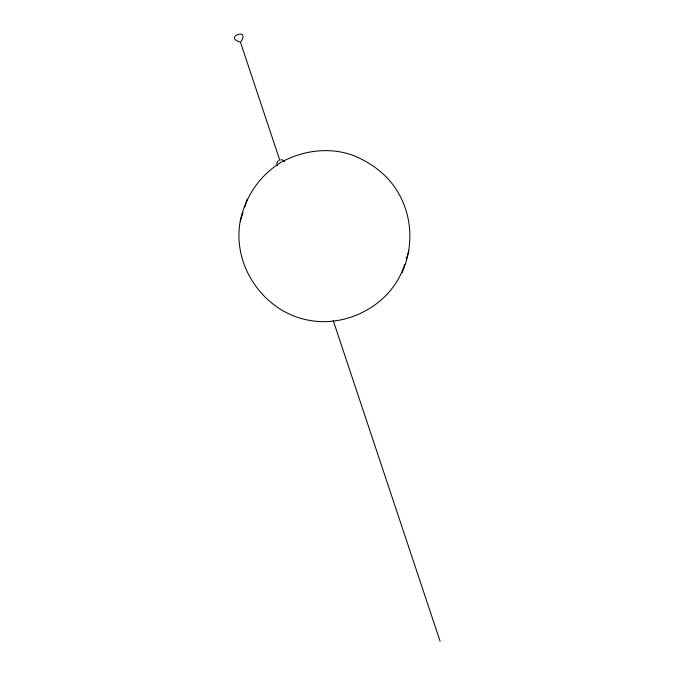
<?xml version="1.0" encoding="UTF-8"?>
<svg xmlns="http://www.w3.org/2000/svg" width="675" height="675" viewBox="0 0 675 675"><rect width="100%" height="100%" fill="white"/><g stroke="black" fill="none" stroke-linecap="round" stroke-linejoin="round"><path stroke-width="1.01" d="M241.11 41.394C250.028 27.337 223.906 37.041 239.633 41.917M401.912 272.827C413.37 247.683 412.535 217.671 398.748 193.632C388.842 175.677 371.638 162.802 352.856 155.267C329.155 146.779 302.602 150.382 280.817 162.489C259.782 175.365 245.067 197.016 240.249 221.172C231.82 266.228 264.575 312.93 309.774 320.406C349.245 327.535 392.681 303.294 404.578 264.566M278.302 160.608L276.919 163.029L277.4 165.78M240.249 221.172L243 212.65M244.595 207.554L247.261 199.294M406.173 259.47L408.923 250.948M281.011 159.637L282.918 160.144L284.521 161.705M240.342 41.858L279.965 160.734M333.222 320.574L440.092 641.25"/></g></svg>
